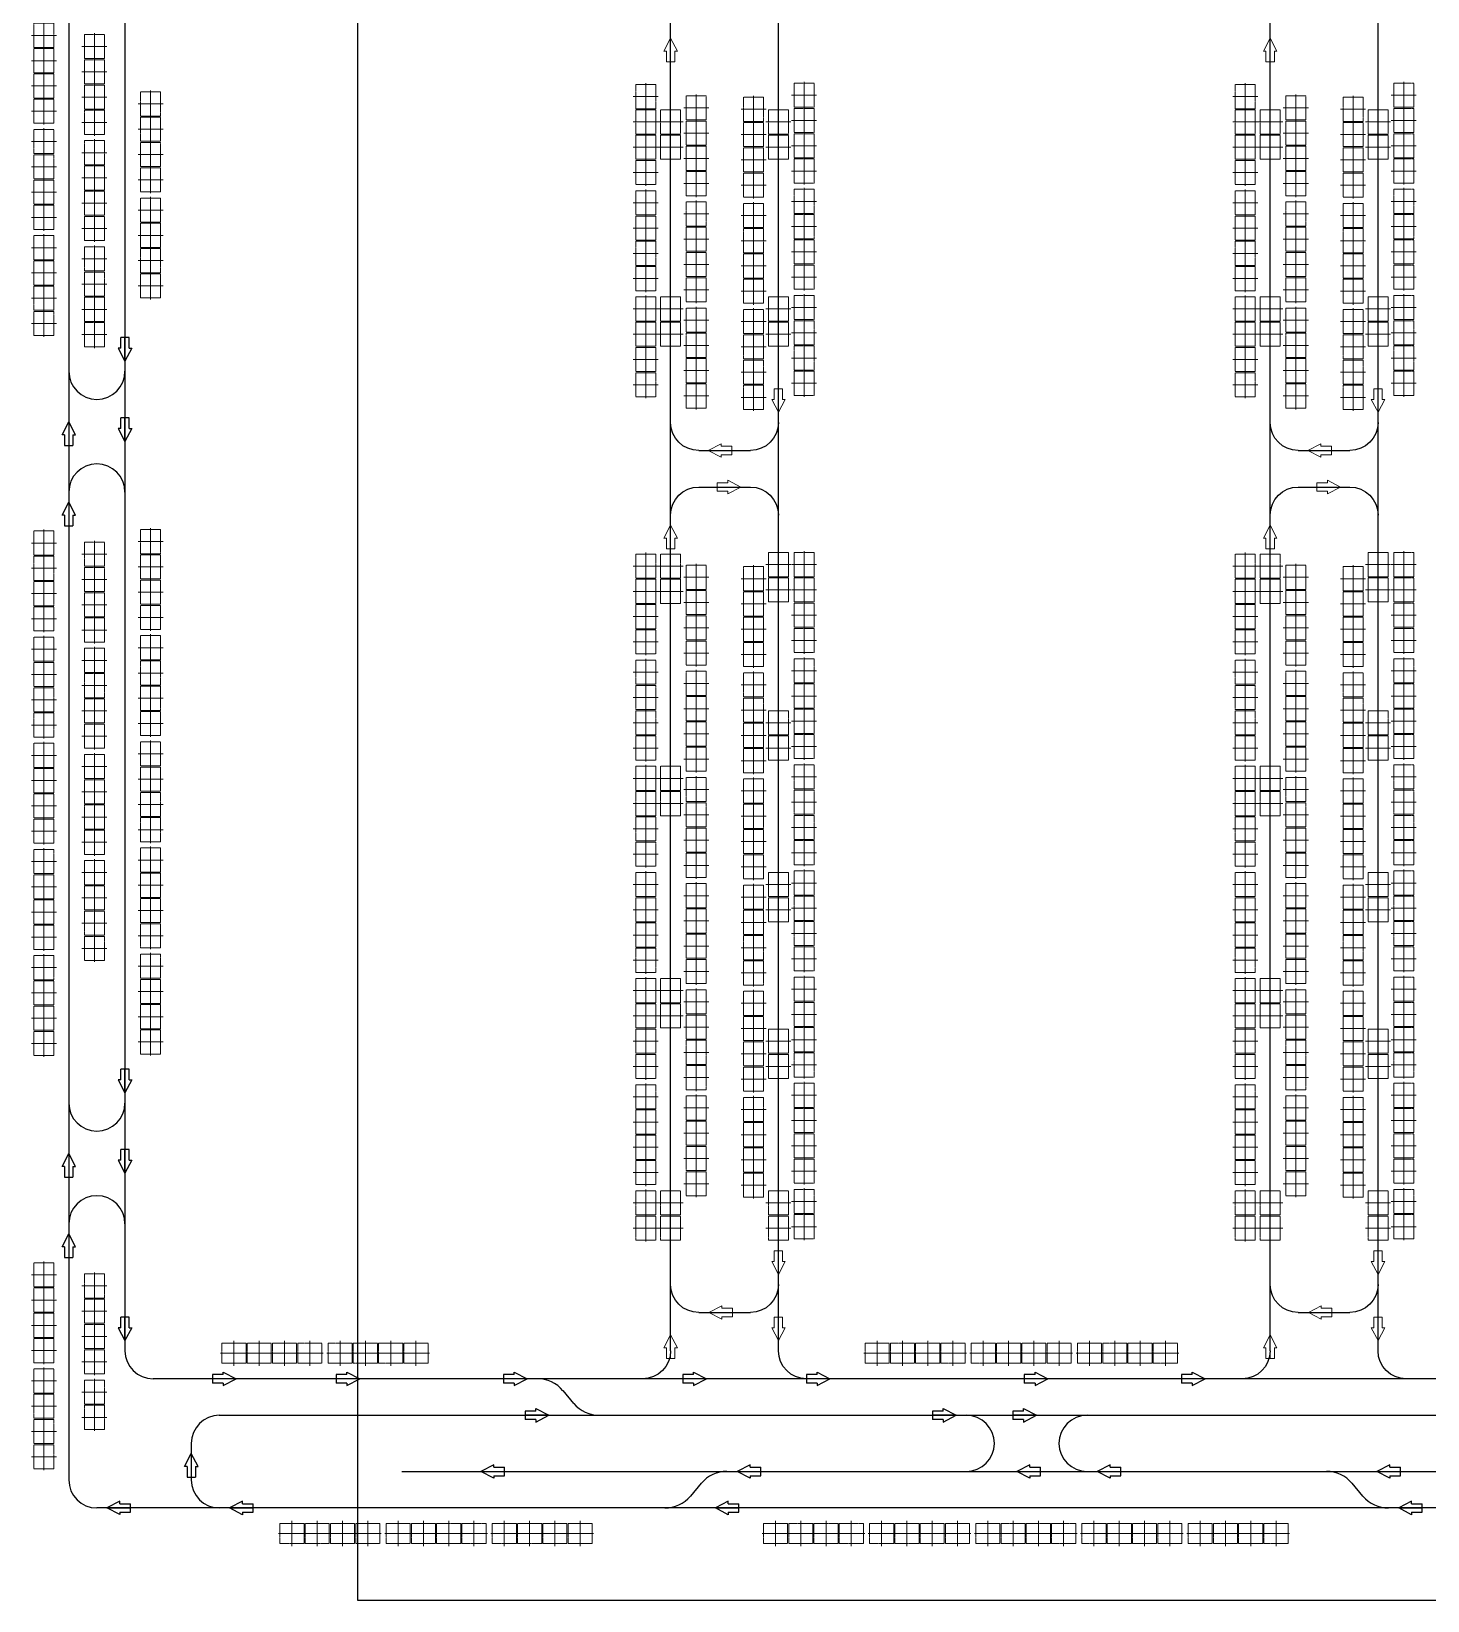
# Model space of a CAD drawing. Header units: millimetres. Extents: x -128 to 670218, y 27186 to 149492.
# Drawn here: x -128 to 24727, y 27186 to 55129 of the extents above; entities that cross this region are included whole.
import ezdxf

# ---------------------------------------------------------------- set-up
doc = ezdxf.new("R2010")
doc.units = ezdxf.units.MM
doc.linetypes.add('AM_ISO08W050', pattern=[18, 12, -1.5, 3, -1.5])
doc.linetypes.add('XAT-M16_6F_EQ Layout_20211120$0$ACAD_ISO08W100', pattern=[36, 24, -3, 6, -3])
for name, color, linetype, lineweight in [('_CLINE', 4, 'XAT-M16_6F_EQ Layout_20211120$0$ACAD_ISO08W100', 9), ('DIRECT', 40, 'Continuous', 9), ('LINE_EQ', 4, 'AM_ISO08W050', 20), ('LINE_STB', 151, 'Continuous', 30)]:
    doc.layers.add(name, color=color, linetype=linetype, lineweight=lineweight)
doc.layers.add('Rail_H4822(Lower)', color=7, linetype='Continuous')

# ---------------------------------------------------------------- blocks, each defined once
blk = doc.blocks.new('*U3')
at = {"color": 0, "linetype": 'ByBlock'}
for p, q in [((-120, -230), (0, 0)), ((0, 0), (0, -420)), ((120, -230), (0, 0)), ((-75, -230), (-120, -230)), ((-75, -230), (-75, -420)), ((75, -230), (75, -420)), ((75, -230), (120, -230)), ((75, -420), (-75, -420))]:
    blk.add_line(p, q, dxfattribs=at)
blk = doc.blocks.new('A$C31676947')
at = {"layer": 'Rail_H4822(Lower)'}
for p, q in [((500, 47250), (500, 500)), ((2420, 47250), (2420, 500)), ((1000, 46570), (1920, 46570)), ((1000, 31870), (1920, 31870)), ((1000, 31220), (1920, 31220))]:
    blk.add_line(p, q, dxfattribs=at)
for centre, start, end in [((0, 47250), 0, 90), ((2920, 47250), 90, 180), ((1000, 46070), 90, 180), ((1920, 46070), 0, 90), ((1000, 32370), 180, 270), ((1920, 32370), 270, 0), ((1000, 30720), 90, 180), ((1920, 30720), 0, 90)]:
    blk.add_arc(centre, 500, start, end, dxfattribs=at)
at = {"layer": 'DIRECT'}
for p, rotation in [((500, 46970), 180), ((1180, 46570), 89.99999999999999), ((500, 32550), 180), ((500, 23880), 180)]:
    blk.add_blockref('*U3', p, dxfattribs=dict(at, rotation=rotation))
for p in [(2420, 47070), (2420, 45890), (2420, 30540)]:
    blk.add_blockref('*U3', p, dxfattribs=at)
at = {"layer": 'DIRECT', "lineweight": -2}
for p, rotation in [((1750, 31870), 270), ((1170, 31220), 89.99999999999999)]:
    blk.add_blockref('*U3', p, dxfattribs=dict(at, rotation=rotation))
blk = doc.blocks.new('*U223')
at = {"color": 0, "linetype": 'ByBlock'}
for p, q in [((-120, -230), (0, 0)), ((0, 0), (0, -420)), ((120, -230), (0, 0)), ((-75, -230), (-120, -230)), ((-75, -230), (-75, -420)), ((75, -230), (75, -420)), ((75, -230), (120, -230)), ((75, -420), (-75, -420))]:
    blk.add_line(p, q, dxfattribs=at)
blk = doc.blocks.new('*U224')
at = {"color": 0, "linetype": 'ByBlock'}
for p, q in [((-120, -230), (0, 0)), ((0, 0), (0, -420)), ((120, -230), (0, 0)), ((-75, -230), (-120, -230)), ((-75, -230), (-75, -420)), ((75, -230), (75, -420)), ((75, -230), (120, -230)), ((75, -420), (-75, -420))]:
    blk.add_line(p, q, dxfattribs=at)
blk = doc.blocks.new('*U225')
at = {"color": 0, "linetype": 'ByBlock'}
for p, q in [((-120, -230), (0, 0)), ((0, 0), (0, -420)), ((120, -230), (0, 0)), ((-75, -230), (-120, -230)), ((-75, -230), (-75, -420)), ((75, -230), (75, -420)), ((75, -230), (120, -230)), ((75, -420), (-75, -420))]:
    blk.add_line(p, q, dxfattribs=at)
blk = doc.blocks.new('*U226')
at = {"color": 0, "linetype": 'ByBlock'}
for p, q in [((-120, -230), (0, 0)), ((0, 0), (0, -420)), ((120, -230), (0, 0)), ((-75, -230), (-120, -230)), ((-75, -230), (-75, -420)), ((75, -230), (75, -420)), ((75, -230), (120, -230)), ((75, -420), (-75, -420))]:
    blk.add_line(p, q, dxfattribs=at)
blk = doc.blocks.new('*U178')
at = {"color": 0, "linetype": 'ByBlock'}
for p, q in [((-120, -230), (0, 0)), ((0, 0), (0, -420)), ((120, -230), (0, 0)), ((-75, -230), (-120, -230)), ((-75, -230), (-75, -420)), ((75, -230), (75, -420)), ((75, -230), (120, -230)), ((75, -420), (-75, -420))]:
    blk.add_line(p, q, dxfattribs=at)
blk = doc.blocks.new('*U179')
at = {"color": 0, "linetype": 'ByBlock'}
for p, q in [((-120, -230), (0, 0)), ((0, 0), (0, -420)), ((120, -230), (0, 0)), ((-75, -230), (-120, -230)), ((-75, -230), (-75, -420)), ((75, -230), (75, -420)), ((75, -230), (120, -230)), ((75, -420), (-75, -420))]:
    blk.add_line(p, q, dxfattribs=at)
blk = doc.blocks.new('*U180')
at = {"color": 0, "linetype": 'ByBlock'}
for p, q in [((-120, -230), (0, 0)), ((0, 0), (0, -420)), ((120, -230), (0, 0)), ((-75, -230), (-120, -230)), ((-75, -230), (-75, -420)), ((75, -230), (75, -420)), ((75, -230), (120, -230)), ((75, -420), (-75, -420))]:
    blk.add_line(p, q, dxfattribs=at)
blk = doc.blocks.new('*U181')
at = {"color": 0, "linetype": 'ByBlock'}
for p, q in [((-120, -230), (0, 0)), ((0, 0), (0, -420)), ((120, -230), (0, 0)), ((-75, -230), (-120, -230)), ((-75, -230), (-75, -420)), ((75, -230), (75, -420)), ((75, -230), (120, -230)), ((75, -420), (-75, -420))]:
    blk.add_line(p, q, dxfattribs=at)
blk = doc.blocks.new('*U182')
at = {"color": 0, "linetype": 'ByBlock'}
for p, q in [((-120, -230), (0, 0)), ((0, 0), (0, -420)), ((120, -230), (0, 0)), ((-75, -230), (-120, -230)), ((-75, -230), (-75, -420)), ((75, -230), (75, -420)), ((75, -230), (120, -230)), ((75, -420), (-75, -420))]:
    blk.add_line(p, q, dxfattribs=at)
blk = doc.blocks.new('*U131')
at = {"color": 0, "linetype": 'ByBlock'}
for p, q in [((-120, -230), (0, 0)), ((0, 0), (0, -420)), ((120, -230), (0, 0)), ((-75, -230), (-120, -230)), ((-75, -230), (-75, -420)), ((75, -230), (75, -420)), ((75, -230), (120, -230)), ((75, -420), (-75, -420))]:
    blk.add_line(p, q, dxfattribs=at)
blk = doc.blocks.new('*U155')
at = {"color": 0, "linetype": 'ByBlock'}
for p, q in [((-120, -230), (0, 0)), ((0, 0), (0, -420)), ((120, -230), (0, 0)), ((-75, -230), (-120, -230)), ((-75, -230), (-75, -420)), ((75, -230), (75, -420)), ((75, -230), (120, -230)), ((75, -420), (-75, -420))]:
    blk.add_line(p, q, dxfattribs=at)
blk = doc.blocks.new('*U156')
at = {"color": 0, "linetype": 'ByBlock'}
for p, q in [((-120, -230), (0, 0)), ((0, 0), (0, -420)), ((120, -230), (0, 0)), ((-75, -230), (-120, -230)), ((-75, -230), (-75, -420)), ((75, -230), (75, -420)), ((75, -230), (120, -230)), ((75, -420), (-75, -420))]:
    blk.add_line(p, q, dxfattribs=at)
blk = doc.blocks.new('*U157')
at = {"color": 0, "linetype": 'ByBlock'}
for p, q in [((-120, -230), (0, 0)), ((0, 0), (0, -420)), ((120, -230), (0, 0)), ((-75, -230), (-120, -230)), ((-75, -230), (-75, -420)), ((75, -230), (75, -420)), ((75, -230), (120, -230)), ((75, -420), (-75, -420))]:
    blk.add_line(p, q, dxfattribs=at)
blk = doc.blocks.new('*U158')
at = {"color": 0, "linetype": 'ByBlock'}
for p, q in [((-120, -230), (0, 0)), ((0, 0), (0, -420)), ((120, -230), (0, 0)), ((-75, -230), (-120, -230)), ((-75, -230), (-75, -420)), ((75, -230), (75, -420)), ((75, -230), (120, -230)), ((75, -420), (-75, -420))]:
    blk.add_line(p, q, dxfattribs=at)
blk = doc.blocks.new('*U159')
at = {"color": 0, "linetype": 'ByBlock'}
for p, q in [((-120, -230), (0, 0)), ((0, 0), (0, -420)), ((120, -230), (0, 0)), ((-75, -230), (-120, -230)), ((-75, -230), (-75, -420)), ((75, -230), (75, -420)), ((75, -230), (120, -230)), ((75, -420), (-75, -420))]:
    blk.add_line(p, q, dxfattribs=at)
blk = doc.blocks.new('*U160')
at = {"color": 0, "linetype": 'ByBlock'}
for p, q in [((-120, -230), (0, 0)), ((0, 0), (0, -420)), ((120, -230), (0, 0)), ((-75, -230), (-120, -230)), ((-75, -230), (-75, -420)), ((75, -230), (75, -420)), ((75, -230), (120, -230)), ((75, -420), (-75, -420))]:
    blk.add_line(p, q, dxfattribs=at)
blk = doc.blocks.new('*U161')
at = {"color": 0, "linetype": 'ByBlock'}
for p, q in [((-120, -230), (0, 0)), ((0, 0), (0, -420)), ((120, -230), (0, 0)), ((-75, -230), (-120, -230)), ((-75, -230), (-75, -420)), ((75, -230), (75, -420)), ((75, -230), (120, -230)), ((75, -420), (-75, -420))]:
    blk.add_line(p, q, dxfattribs=at)
blk = doc.blocks.new('*U162')
at = {"color": 0, "linetype": 'ByBlock'}
for p, q in [((-120, -230), (0, 0)), ((0, 0), (0, -420)), ((120, -230), (0, 0)), ((-75, -230), (-120, -230)), ((-75, -230), (-75, -420)), ((75, -230), (75, -420)), ((75, -230), (120, -230)), ((75, -420), (-75, -420))]:
    blk.add_line(p, q, dxfattribs=at)
blk = doc.blocks.new('*U163')
at = {"color": 0, "linetype": 'ByBlock'}
for p, q in [((-120, -230), (0, 0)), ((0, 0), (0, -420)), ((120, -230), (0, 0)), ((-75, -230), (-120, -230)), ((-75, -230), (-75, -420)), ((75, -230), (75, -420)), ((75, -230), (120, -230)), ((75, -420), (-75, -420))]:
    blk.add_line(p, q, dxfattribs=at)
blk = doc.blocks.new('*U164')
at = {"color": 0, "linetype": 'ByBlock'}
for p, q in [((-120, -230), (0, 0)), ((0, 0), (0, -420)), ((120, -230), (0, 0)), ((-75, -230), (-120, -230)), ((-75, -230), (-75, -420)), ((75, -230), (75, -420)), ((75, -230), (120, -230)), ((75, -420), (-75, -420))]:
    blk.add_line(p, q, dxfattribs=at)
blk = doc.blocks.new('*U165')
at = {"color": 0, "linetype": 'ByBlock'}
for p, q in [((-120, -230), (0, 0)), ((0, 0), (0, -420)), ((120, -230), (0, 0)), ((-75, -230), (-120, -230)), ((-75, -230), (-75, -420)), ((75, -230), (75, -420)), ((75, -230), (120, -230)), ((75, -420), (-75, -420))]:
    blk.add_line(p, q, dxfattribs=at)
blk = doc.blocks.new('*U46')
at = {"color": 0, "linetype": 'ByBlock'}
for p, q in [((-120, -230), (0, 0)), ((0, 0), (0, -420)), ((120, -230), (0, 0)), ((-75, -230), (-120, -230)), ((-75, -230), (-75, -420)), ((75, -230), (75, -420)), ((75, -230), (120, -230)), ((75, -420), (-75, -420))]:
    blk.add_line(p, q, dxfattribs=at)
blk = doc.blocks.new('*U110')
at = {"color": 0, "linetype": 'ByBlock'}
for p, q in [((-120, -230), (0, 0)), ((0, 0), (0, -420)), ((120, -230), (0, 0)), ((-75, -230), (-120, -230)), ((-75, -230), (-75, -420)), ((75, -230), (75, -420)), ((75, -230), (120, -230)), ((75, -420), (-75, -420))]:
    blk.add_line(p, q, dxfattribs=at)
blk = doc.blocks.new('*U111')
at = {"color": 0, "linetype": 'ByBlock'}
for p, q in [((-120, -230), (0, 0)), ((0, 0), (0, -420)), ((120, -230), (0, 0)), ((-75, -230), (-120, -230)), ((-75, -230), (-75, -420)), ((75, -230), (75, -420)), ((75, -230), (120, -230)), ((75, -420), (-75, -420))]:
    blk.add_line(p, q, dxfattribs=at)
blk = doc.blocks.new('*U112')
at = {"color": 0, "linetype": 'ByBlock'}
for p, q in [((-120, -230), (0, 0)), ((0, 0), (0, -420)), ((120, -230), (0, 0)), ((-75, -230), (-120, -230)), ((-75, -230), (-75, -420)), ((75, -230), (75, -420)), ((75, -230), (120, -230)), ((75, -420), (-75, -420))]:
    blk.add_line(p, q, dxfattribs=at)
blk = doc.blocks.new('*U113')
at = {"color": 0, "linetype": 'ByBlock'}
for p, q in [((-120, -230), (0, 0)), ((0, 0), (0, -420)), ((120, -230), (0, 0)), ((-75, -230), (-120, -230)), ((-75, -230), (-75, -420)), ((75, -230), (75, -420)), ((75, -230), (120, -230)), ((75, -420), (-75, -420))]:
    blk.add_line(p, q, dxfattribs=at)
blk = doc.blocks.new('*U82')
at = {"color": 0, "linetype": 'ByBlock'}
for p, q in [((-120, -230), (0, 0)), ((0, 0), (0, -420)), ((120, -230), (0, 0)), ((-75, -230), (-120, -230)), ((-75, -230), (-75, -420)), ((75, -230), (75, -420)), ((75, -230), (120, -230)), ((75, -420), (-75, -420))]:
    blk.add_line(p, q, dxfattribs=at)
blk = doc.blocks.new('*U83')
at = {"color": 0, "linetype": 'ByBlock'}
for p, q in [((-120, -230), (0, 0)), ((0, 0), (0, -420)), ((120, -230), (0, 0)), ((-75, -230), (-120, -230)), ((-75, -230), (-75, -420)), ((75, -230), (75, -420)), ((75, -230), (120, -230)), ((75, -420), (-75, -420))]:
    blk.add_line(p, q, dxfattribs=at)
blk = doc.blocks.new('*U584')
at = {"color": 0, "linetype": 'ByBlock'}
for p, q in [((-120, -230), (0, 0)), ((0, 0), (0, -420)), ((120, -230), (0, 0)), ((-75, -230), (-120, -230)), ((-75, -230), (-75, -420)), ((75, -230), (75, -420)), ((75, -230), (120, -230)), ((75, -420), (-75, -420))]:
    blk.add_line(p, q, dxfattribs=at)
blk = doc.blocks.new('XAT-M16_6F_EQ Layout_20211120$0$EG-12_FOUP_(01)-pv')
at = {"layer": '_CLINE'}
for p, q in [((0, 211), (0, -235)), ((-239, -12), (239, -12))]:
    blk.add_line(p, q, dxfattribs=at)
at = {"layer": 'LINE_EQ'}
blk.add_lwpolyline([(-215, 166), (-215, -190), (215, -190), (215, 166)], close=True, dxfattribs=at)

msp = doc.modelspace()

# ---------------------------------------------------------------- linework, layer by layer
msp.add_lwpolyline([(5682, 79986), (60668, 79986), (60668, 27186), (5682, 27186)], close=True)
at = {"layer": 'Rail_H4822(Lower)'}
for p, q in [((538, 130736), (538, 29336)), ((1538, 128436), (1538, 31636)), ((136528, 31136), (2038, 31136)), ((9528, 30698), (9336, 30925)), ((3218, 30486), (135861, 30486)), ((2718, 29986), (2718, 29336)), ((6469, 29486), (135861, 29486)), ((11798, 29275), (11606, 29048)), ((23575, 29048), (23383, 29275)), ((140228, 28836), (1038, 28836))]:
    msp.add_line(p, q, dxfattribs=at)
for centre, radius, start, end in [((1038, 49077), 500, 180, 0), ((1038, 46927), 500, 0, 180), ((1038, 36047), 500, 180, 0), ((1038, 33897), 500, 0, 180), ((2038, 31636), 500, 180, 270), ((8878, 30536), 600, 40.3016, 90), ((3218, 29986), 500, 90, 180), ((9985, 31086), 600, 220.3016, 270), ((16515, 29986), 500, 270, 90), ((18665, 29986), 500, 90, 270), ((12255, 28886), 600, 90, 139.6984), ((22925, 28886), 600, 40.3016, 90), ((1038, 29336), 500, 180, 270), ((3218, 29336), 500, 180, 270), ((11148, 29436), 600, 270, 319.6984), ((24032, 29436), 600, 220.3016, 270)]:
    msp.add_arc(centre, radius, start, end, dxfattribs=at)

# ---------------------------------------------------------------- block references
at = {"layer": 'LINE_EQ', "rotation": 89.99999999999999}
for p in [(11239, 53517), (13159, 53517), (21912, 53517), (23832, 53517), (11239, 53067), (13159, 53067), (21912, 53067), (23832, 53067), (11239, 50187), (13159, 50187), (21912, 50187), (23832, 50187), (11239, 49737), (13159, 49737), (21912, 49737), (23832, 49737), (11239, 45608), (13159, 45634), (21912, 45608), (23832, 45634), (11239, 45158), (13159, 45184), (21912, 45158), (23832, 45184), (13159, 42818), (23832, 42818), (13159, 42368), (23832, 42368), (11239, 41828), (21912, 41828), (11239, 41378), (21912, 41378), (13159, 39938), (23832, 39938), (13159, 39488), (23832, 39488), (11239, 38048), (21912, 38048), (11239, 37598), (21912, 37598), (13159, 37148), (23832, 37148), (13159, 36698), (23832, 36698), (11239, 34268), (13159, 34268), (21912, 34268), (23832, 34268), (11239, 33818), (13159, 33818), (21912, 33818), (23832, 33818)]:
    msp.add_blockref('XAT-M16_6F_EQ Layout_20211120$0$EG-12_FOUP_(01)-pv', p, dxfattribs=at)
at = {"layer": 'LINE_STB'}
for p, rotation in [((83, 55058), 89.99999999999999), ((983, 54859), 89.99999999999999), ((83, 54608), 89.99999999999999), ((983, 54409), 89.99999999999999), ((83, 54158), 89.99999999999999), ((13616, 53993), 89.99999999999999), ((24289, 53993), 89.99999999999999), ((83, 53708), 89.99999999999999), ((983, 53959), 89.99999999999999), ((1983, 53837), 89.99999999999999), ((10796, 53967), 89.99999999999999), ((11696, 53768), 89.99999999999999), ((12716, 53742), 89.99999999999999), ((21469, 53967), 89.99999999999999), ((22369, 53768), 89.99999999999999), ((23389, 53742), 89.99999999999999), ((983, 53509), 89.99999999999999), ((10796, 53517), 89.99999999999999), ((13616, 53543), 89.99999999999999), ((21469, 53517), 89.99999999999999), ((24289, 53543), 89.99999999999999), ((83, 53168), 89.99999999999999), ((1983, 53387), 89.99999999999999), ((11696, 53318), 89.99999999999999), ((12716, 53292), 89.99999999999999), ((22369, 53318), 89.99999999999999), ((23389, 53292), 89.99999999999999), ((983, 52969), 89.99999999999999), ((1983, 52937), 89.99999999999999), ((10796, 53067), 89.99999999999999), ((11696, 52868), 89.99999999999999), ((13616, 53093), 89.99999999999999), ((21469, 53067), 89.99999999999999), ((22369, 52868), 89.99999999999999), ((24289, 53093), 89.99999999999999), ((83, 52718), 89.99999999999999), ((10796, 52617), 89.99999999999999), ((12716, 52842), 89.99999999999999), ((13616, 52643), 89.99999999999999), ((21469, 52617), 89.99999999999999), ((23389, 52842), 89.99999999999999), ((24289, 52643), 89.99999999999999), ((983, 52519), 89.99999999999999), ((1983, 52487), 89.99999999999999), ((11696, 52418), 89.99999999999999), ((12716, 52392), 89.99999999999999), ((22369, 52418), 89.99999999999999), ((23389, 52392), 89.99999999999999), ((83, 52268), 89.99999999999999), ((983, 52069), 89.99999999999999), ((10796, 52077), 89.99999999999999), ((13616, 52103), 89.99999999999999), ((21469, 52077), 89.99999999999999), ((24289, 52103), 89.99999999999999), ((83, 51818), 89.99999999999999), ((1983, 51947), 89.99999999999999), ((11696, 51878), 89.99999999999999), ((12716, 51852), 89.99999999999999), ((22369, 51878), 89.99999999999999), ((23389, 51852), 89.99999999999999), ((983, 51619), 89.99999999999999), ((1983, 51497), 89.99999999999999), ((10796, 51627), 89.99999999999999), ((13616, 51653), 89.99999999999999), ((21469, 51627), 89.99999999999999), ((24289, 51653), 89.99999999999999), ((83, 51278), 89.99999999999999), ((11696, 51428), 89.99999999999999), ((12716, 51402), 89.99999999999999), ((13616, 51203), 89.99999999999999), ((22369, 51428), 89.99999999999999), ((23389, 51402), 89.99999999999999), ((24289, 51203), 89.99999999999999), ((983, 51079), 89.99999999999999), ((1983, 51047), 89.99999999999999), ((10796, 51177), 89.99999999999999), ((11696, 50978), 89.99999999999999), ((12716, 50952), 89.99999999999999), ((21469, 51177), 89.99999999999999), ((22369, 50978), 89.99999999999999), ((23389, 50952), 89.99999999999999), ((83, 50828), 89.99999999999999), ((983, 50629), 89.99999999999999), ((10796, 50727), 89.99999999999999), ((13616, 50753), 89.99999999999999), ((21469, 50727), 89.99999999999999), ((24289, 50753), 89.99999999999999), ((83, 50378), 89.99999999999999), ((1983, 50597), 89.99999999999999), ((11696, 50528), 89.99999999999999), ((12716, 50502), 89.99999999999999), ((22369, 50528), 89.99999999999999), ((23389, 50502), 89.99999999999999), ((983, 50179), 89.99999999999999), ((10796, 50187), 89.99999999999999), ((13616, 50213), 89.99999999999999), ((21469, 50187), 89.99999999999999), ((24289, 50213), 89.99999999999999), ((83, 49928), 89.99999999999999), ((11696, 49988), 89.99999999999999), ((12716, 49962), 89.99999999999999), ((22369, 49988), 89.99999999999999), ((23389, 49962), 89.99999999999999), ((983, 49729), 89.99999999999999), ((10796, 49737), 89.99999999999999), ((11696, 49538), 89.99999999999999), ((12716, 49512), 89.99999999999999), ((13616, 49763), 89.99999999999999), ((21469, 49737), 89.99999999999999), ((22369, 49538), 89.99999999999999), ((23389, 49512), 89.99999999999999), ((24289, 49763), 89.99999999999999), ((10796, 49287), 89.99999999999999), ((13616, 49313), 89.99999999999999), ((21469, 49287), 89.99999999999999), ((24289, 49313), 89.99999999999999), ((11696, 49088), 89.99999999999999), ((12716, 49062), 89.99999999999999), ((22369, 49088), 89.99999999999999), ((23389, 49062), 89.99999999999999), ((10796, 48837), 89.99999999999999), ((13616, 48863), 89.99999999999999), ((21469, 48837), 89.99999999999999), ((24289, 48863), 89.99999999999999), ((11696, 48638), 89.99999999999999), ((12716, 48612), 89.99999999999999), ((22369, 48638), 89.99999999999999), ((23389, 48612), 89.99999999999999), ((83, 46018), 89.99999999999999), ((1983, 46044), 89.99999999999999), ((983, 45819), 89.99999999999999), ((1983, 45594), 89.99999999999999), ((10796, 45608), 89.99999999999999), ((13616, 45634), 89.99999999999999), ((21469, 45608), 89.99999999999999), ((24289, 45634), 89.99999999999999), ((83, 45568), 89.99999999999999), ((983, 45369), 89.99999999999999), ((11696, 45409), 89.99999999999999), ((12716, 45383), 89.99999999999999), ((22369, 45409), 89.99999999999999), ((23389, 45383), 89.99999999999999), ((83, 45118), 89.99999999999999), ((1983, 45144), 89.99999999999999), ((10796, 45158), 89.99999999999999), ((13616, 45184), 89.99999999999999), ((21469, 45158), 89.99999999999999), ((24289, 45184), 89.99999999999999), ((983, 44919), 89.99999999999999), ((11696, 44959), 89.99999999999999), ((12716, 44933), 89.99999999999999), ((22369, 44959), 89.99999999999999), ((23389, 44933), 89.99999999999999), ((83, 44668), 89.99999999999999), ((1983, 44694), 89.99999999999999), ((10796, 44708), 89.99999999999999), ((11696, 44509), 89.99999999999999), ((12716, 44483), 89.99999999999999), ((13616, 44734), 89.99999999999999), ((21469, 44708), 89.99999999999999), ((22369, 44509), 89.99999999999999), ((23389, 44483), 89.99999999999999), ((24289, 44734), 89.99999999999999), ((983, 44469), 89.99999999999999), ((10796, 44258), 89.99999999999999), ((13616, 44284), 89.99999999999999), ((21469, 44258), 89.99999999999999), ((24289, 44284), 89.99999999999999), ((83, 44128), 89.99999999999999), ((983, 43929), 89.99999999999999), ((1983, 44154), 89.99999999999999), ((11696, 44059), 89.99999999999999), ((12716, 44033), 89.99999999999999), ((22369, 44059), 89.99999999999999), ((23389, 44033), 89.99999999999999), ((83, 43678), 89.99999999999999), ((1983, 43704), 89.99999999999999), ((10796, 43718), 89.99999999999999), ((13616, 43744), 89.99999999999999), ((21469, 43718), 89.99999999999999), ((24289, 43744), 89.99999999999999), ((983, 43479), 89.99999999999999), ((11696, 43519), 89.99999999999999), ((12716, 43493), 89.99999999999999), ((22369, 43519), 89.99999999999999), ((23389, 43493), 89.99999999999999), ((83, 43228), 89.99999999999999), ((1983, 43254), 89.99999999999999), ((10796, 43268), 89.99999999999999), ((13616, 43294), 89.99999999999999), ((21469, 43268), 89.99999999999999), ((24289, 43294), 89.99999999999999), ((983, 43029), 89.99999999999999), ((1983, 42804), 89.99999999999999), ((10796, 42818), 89.99999999999999), ((11696, 43069), 89.99999999999999), ((12716, 43043), 89.99999999999999), ((13616, 42844), 89.99999999999999), ((21469, 42818), 89.99999999999999), ((22369, 43069), 89.99999999999999), ((23389, 43043), 89.99999999999999), ((24289, 42844), 89.99999999999999), ((83, 42778), 89.99999999999999), ((983, 42579), 89.99999999999999), ((11696, 42619), 89.99999999999999), ((12716, 42593), 89.99999999999999), ((22369, 42619), 89.99999999999999), ((23389, 42593), 89.99999999999999), ((83, 42238), 89.99999999999999), ((1983, 42264), 89.99999999999999), ((10796, 42368), 89.99999999999999), ((13616, 42394), 89.99999999999999), ((21469, 42368), 89.99999999999999), ((24289, 42394), 89.99999999999999), ((983, 42039), 89.99999999999999), ((11696, 42169), 89.99999999999999), ((12716, 42143), 89.99999999999999), ((22369, 42169), 89.99999999999999), ((23389, 42143), 89.99999999999999), ((83, 41788), 89.99999999999999), ((1983, 41814), 89.99999999999999), ((10796, 41828), 89.99999999999999), ((13616, 41854), 89.99999999999999), ((21469, 41828), 89.99999999999999), ((24289, 41854), 89.99999999999999), ((983, 41589), 89.99999999999999), ((11696, 41629), 89.99999999999999), ((12716, 41603), 89.99999999999999), ((13616, 41404), 89.99999999999999), ((22369, 41629), 89.99999999999999), ((23389, 41603), 89.99999999999999), ((24289, 41404), 89.99999999999999), ((83, 41338), 89.99999999999999), ((983, 41139), 89.99999999999999), ((1983, 41364), 89.99999999999999), ((10796, 41378), 89.99999999999999), ((11696, 41179), 89.99999999999999), ((12716, 41153), 89.99999999999999), ((21469, 41378), 89.99999999999999), ((22369, 41179), 89.99999999999999), ((23389, 41153), 89.99999999999999), ((83, 40888), 89.99999999999999), ((1983, 40914), 89.99999999999999), ((10796, 40928), 89.99999999999999), ((13616, 40954), 89.99999999999999), ((21469, 40928), 89.99999999999999), ((24289, 40954), 89.99999999999999), ((983, 40689), 89.99999999999999), ((11696, 40729), 89.99999999999999), ((12716, 40703), 89.99999999999999), ((22369, 40729), 89.99999999999999), ((23389, 40703), 89.99999999999999), ((83, 40348), 89.99999999999999), ((1983, 40374), 89.99999999999999), ((10796, 40478), 89.99999999999999), ((11696, 40279), 89.99999999999999), ((13616, 40504), 89.99999999999999), ((21469, 40478), 89.99999999999999), ((22369, 40279), 89.99999999999999), ((24289, 40504), 89.99999999999999), ((983, 40149), 89.99999999999999), ((12716, 40253), 89.99999999999999), ((23389, 40253), 89.99999999999999), ((83, 39898), 89.99999999999999), ((1983, 39924), 89.99999999999999), ((10796, 39938), 89.99999999999999), ((11696, 39739), 89.99999999999999), ((13616, 39964), 89.99999999999999), ((21469, 39938), 89.99999999999999), ((22369, 39739), 89.99999999999999), ((24289, 39964), 89.99999999999999), ((83, 39448), 89.99999999999999), ((983, 39699), 89.99999999999999), ((1983, 39474), 89.99999999999999), ((10796, 39488), 89.99999999999999), ((12716, 39713), 89.99999999999999), ((13616, 39514), 89.99999999999999), ((21469, 39488), 89.99999999999999), ((23389, 39713), 89.99999999999999), ((24289, 39514), 89.99999999999999), ((983, 39249), 89.99999999999999), ((11696, 39289), 89.99999999999999), ((12716, 39263), 89.99999999999999), ((22369, 39289), 89.99999999999999), ((23389, 39263), 89.99999999999999), ((83, 38998), 89.99999999999999), ((1983, 39024), 89.99999999999999), ((10796, 39038), 89.99999999999999), ((13616, 39064), 89.99999999999999), ((21469, 39038), 89.99999999999999), ((24289, 39064), 89.99999999999999), ((983, 38799), 89.99999999999999), ((11696, 38839), 89.99999999999999), ((12716, 38813), 89.99999999999999), ((13616, 38614), 89.99999999999999), ((22369, 38839), 89.99999999999999), ((23389, 38813), 89.99999999999999), ((24289, 38614), 89.99999999999999), ((83, 38458), 89.99999999999999), ((1983, 38484), 89.99999999999999), ((10796, 38588), 89.99999999999999), ((11696, 38389), 89.99999999999999), ((12716, 38363), 89.99999999999999), ((21469, 38588), 89.99999999999999), ((22369, 38389), 89.99999999999999), ((23389, 38363), 89.99999999999999), ((10796, 38048), 89.99999999999999), ((13616, 38074), 89.99999999999999), ((21469, 38048), 89.99999999999999), ((24289, 38074), 89.99999999999999), ((83, 38008), 89.99999999999999), ((1983, 38034), 89.99999999999999), ((11696, 37849), 89.99999999999999), ((12716, 37823), 89.99999999999999), ((22369, 37849), 89.99999999999999), ((23389, 37823), 89.99999999999999), ((83, 37558), 89.99999999999999), ((1983, 37584), 89.99999999999999), ((10796, 37598), 89.99999999999999), ((13616, 37624), 89.99999999999999), ((21469, 37598), 89.99999999999999), ((24289, 37624), 89.99999999999999), ((11696, 37399), 89.99999999999999), ((12716, 37373), 89.99999999999999), ((22369, 37399), 89.99999999999999), ((23389, 37373), 89.99999999999999), ((83, 37108), 89.99999999999999), ((1983, 37134), 89.99999999999999), ((10796, 37148), 89.99999999999999), ((11696, 36949), 89.99999999999999), ((13616, 37174), 89.99999999999999), ((21469, 37148), 89.99999999999999), ((22369, 36949), 89.99999999999999), ((24289, 37174), 89.99999999999999), ((10796, 36698), 89.99999999999999), ((12716, 36923), 89.99999999999999), ((13616, 36724), 89.99999999999999), ((21469, 36698), 89.99999999999999), ((23389, 36923), 89.99999999999999), ((24289, 36724), 89.99999999999999), ((11696, 36499), 89.99999999999999), ((12716, 36473), 89.99999999999999), ((22369, 36499), 89.99999999999999), ((23389, 36473), 89.99999999999999), ((10796, 36158), 89.99999999999999), ((13616, 36184), 89.99999999999999), ((21469, 36158), 89.99999999999999), ((24289, 36184), 89.99999999999999), ((11696, 35959), 89.99999999999999), ((12716, 35933), 89.99999999999999), ((22369, 35959), 89.99999999999999), ((23389, 35933), 89.99999999999999), ((10796, 35708), 89.99999999999999), ((13616, 35734), 89.99999999999999), ((21469, 35708), 89.99999999999999), ((24289, 35734), 89.99999999999999), ((10796, 35258), 89.99999999999999), ((11696, 35509), 89.99999999999999), ((12716, 35483), 89.99999999999999), ((13616, 35284), 89.99999999999999), ((21469, 35258), 89.99999999999999), ((22369, 35509), 89.99999999999999), ((23389, 35483), 89.99999999999999), ((24289, 35284), 89.99999999999999), ((11696, 35059), 89.99999999999999), ((12716, 35033), 89.99999999999999), ((22369, 35059), 89.99999999999999), ((23389, 35033), 89.99999999999999), ((10796, 34808), 89.99999999999999), ((13616, 34834), 89.99999999999999), ((21469, 34808), 89.99999999999999), ((24289, 34834), 89.99999999999999), ((11696, 34609), 89.99999999999999), ((12716, 34583), 89.99999999999999), ((22369, 34609), 89.99999999999999), ((23389, 34583), 89.99999999999999), ((10796, 34268), 89.99999999999999), ((13616, 34294), 89.99999999999999), ((21469, 34268), 89.99999999999999), ((24289, 34294), 89.99999999999999), ((10796, 33818), 89.99999999999999), ((13616, 33844), 89.99999999999999), ((21469, 33818), 89.99999999999999), ((24289, 33844), 89.99999999999999), ((83, 32988), 89.99999999999999), ((983, 32789), 89.99999999999999), ((83, 32538), 89.99999999999999), ((983, 32339), 89.99999999999999), ((83, 32088), 89.99999999999999), ((83, 31638), 89.99999999999999), ((983, 31889), 89.99999999999999), ((983, 31439), 89.99999999999999), ((3478, 31579), 180), ((3928, 31579), 180), ((4378, 31579), 180), ((4828, 31579), 180), ((5368, 31579), 180), ((5818, 31579), 180), ((6268, 31579), 180), ((6718, 31579), 180), ((14928, 31579), 180), ((15378, 31579), 180), ((15828, 31579), 180), ((16278, 31579), 180), ((16818, 31579), 180), ((17268, 31579), 180), ((17718, 31579), 180), ((18168, 31579), 180), ((18708, 31579), 180), ((19158, 31579), 180), ((19608, 31579), 180), ((20058, 31579), 180), ((83, 31098), 89.99999999999999), ((983, 30899), 89.99999999999999), ((83, 30648), 89.99999999999999), ((983, 30449), 89.99999999999999), ((83, 30198), 89.99999999999999), ((83, 29748), 89.99999999999999), ((4511, 28369), 180), ((4961, 28369), 180), ((5411, 28369), 180), ((5861, 28369), 180), ((6401, 28369), 180), ((6851, 28369), 180), ((7301, 28369), 180), ((7751, 28369), 180), ((8291, 28369), 180), ((8741, 28369), 180), ((9191, 28369), 180), ((9641, 28369), 180), ((13118, 28369), 180), ((13568, 28369), 180), ((14018, 28369), 180), ((14468, 28369), 180), ((15008, 28369), 180), ((15458, 28369), 180), ((15908, 28369), 180), ((16358, 28369), 180), ((16898, 28369), 180), ((17348, 28369), 180), ((17798, 28369), 180), ((18248, 28369), 180), ((18788, 28369), 180), ((19238, 28369), 180), ((19688, 28369), 180), ((20138, 28369), 180), ((20678, 28369), 180), ((21128, 28369), 180), ((21578, 28369), 180), ((22028, 28369), 180)]:
    msp.add_blockref('XAT-M16_6F_EQ Layout_20211120$0$EG-12_FOUP_(01)-pv', p, dxfattribs=dict(at, rotation=rotation))
at = {"layer": 'Rail_H4822(Lower)', "xscale": -1}
for name, p, rotation in [('A$C31676947', (10751, 78886), 180), ('A$C31676947', (21424, 78886), 180), ('*U157', (1538, 49257), 180), ('*U156', (1538, 47827), 180), ('*U161', (1538, 36227), 180), ('*U160', (1538, 34797), 180), ('*U164', (1538, 31816), 180), ('*U182', (3518, 31136), 270), ('*U131', (5718, 31136), 270), ('*U110', (8699, 31136), 270), ('*U180', (11888, 31136), 270), ('*U181', (14088, 31136), 270), ('*U178', (17968, 31136), 270), ('*U179', (20768, 31136), 270), ('*U111', (9085, 30486), 270), ('*U225', (16335, 30486), 270), ('*U224', (17765, 30486), 270), ('*U584', (7874, 29486), 90), ('*U113', (12435, 29486), 90), ('*U226', (17415, 29486), 90), ('*U223', (18845, 29486), 90), ('*U83', (23825, 29486), 90), ('*U163', (1218, 28837), 90), ('*U165', (3398, 28836), 90), ('*U112', (12048, 28836), 90), ('*U82', (24212, 28836), 90)]:
    msp.add_blockref(name, p, dxfattribs=dict(at, rotation=rotation))
for name, p in [('*U158', (538, 48177)), ('*U155', (538, 46747)), ('*U162', (538, 35147)), ('*U159', (538, 33717)), ('*U46', (2719, 29806))]:
    msp.add_blockref(name, p, dxfattribs=at)

doc.saveas('drawing.dxf')
